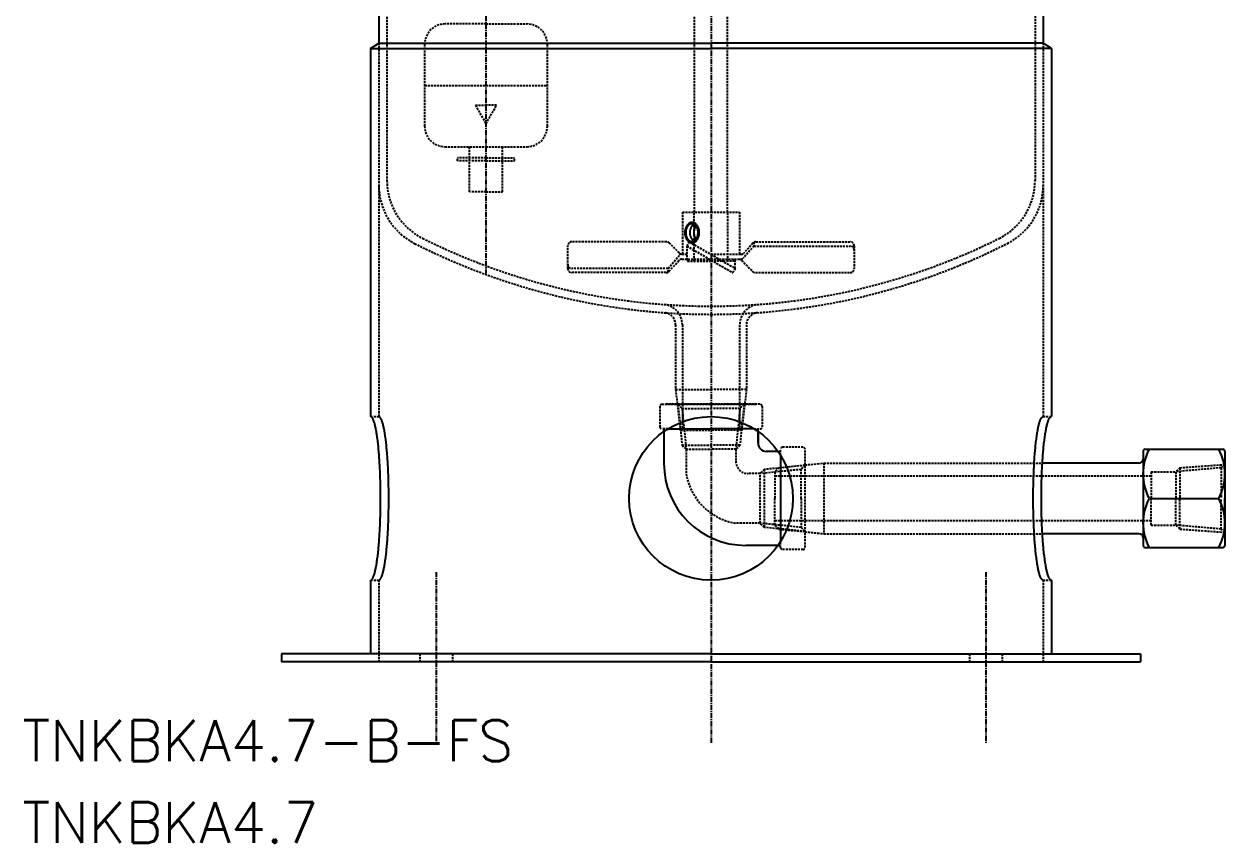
# Model space of a CAD drawing. Extents: x 249 to 1051, y 18 to 1020.
# Drawn here: x 248.6 to 542.1, y 18.3 to 218.5 of the extents above; entities that cross this region are included whole.
import ezdxf

# ---------------------------------------------------------------- set-up
doc = ezdxf.new("R2010")
doc.units = 0
doc.linetypes.add('CENTER', pattern=[2, 1.25, -0.25, 0.25, -0.25])
doc.linetypes.add('DASHED', pattern=[0.75, 0.5, -0.25])
doc.layers.get('0').update_dxf_attribs({"linetype": 'CONTINUOUS'})
doc.layers.add('CENTER', color=1, linetype='CENTER')
doc.styles.get("Standard").update_dxf_attribs({"font": 'txt.shx', "bigfont": 'bigfont.shx'})

msp = doc.modelspace()

# ---------------------------------------------------------------- linework, layer by layer
at = {"color": 3, "linetype": 'DASHED'}
for p, q in [((337.3, 417.52), (337.3, 180.23)), ((495.7, 385.52), (495.7, 180.23)), ((412.5, 172.52), (412.5, 248.52)), ((420.5, 172.52), (420.5, 246.48)), ((361.5, 218.52), (351.5, 218.52)), ((361.5, 218.52), (371.5, 218.52)), ((335.3, 213.81), (335.3, 122.52)), ((346.5, 213.52), (346.5, 193.52)), ((376.5, 193.52), (376.5, 213.52)), ((497.7, 213.81), (497.7, 122.52)), ((346.5, 203.52), (361.5, 203.52)), ((361.5, 203.52), (376.5, 203.52)), ((358.9, 198.65), (361.5, 198.65)), ((358.9, 198.65), (361.5, 194.15)), ((361.5, 194.15), (364.1, 198.65)), ((364.1, 198.65), (361.5, 198.65)), ((351.5, 188.52), (361.5, 188.52)), ((357.5, 177.52), (357.5, 188.52)), ((361.5, 188.52), (371.5, 188.52)), ((365.5, 177.52), (365.5, 188.52)), ((354.5, 185.02), (354.5, 185.82)), ((361.5, 185.82), (354.5, 185.82)), ((361.5, 185.02), (354.5, 185.02)), ((361.5, 185.82), (368.5, 185.82)), ((361.5, 185.02), (368.5, 185.02)), ((368.5, 185.02), (368.5, 185.82)), ((361.5, 177.52), (357.5, 177.52)), ((361.5, 177.52), (365.5, 177.52)), ((409.5, 172.52), (409.5, 162.22)), ((409.5, 172.52), (416.5, 172.52)), ((412.4, 160.52), (412.4, 172.52)), ((416.5, 172.52), (423.5, 172.52)), ((420.6, 160.52), (420.6, 172.52)), ((423.5, 172.52), (423.5, 162.22)), ((405.63, 165.26), (382.5, 165.26)), ((408.75, 162.51), (406.34, 164.96)), ((411.17, 165.26), (410.57, 164.22)), ((411.17, 165.26), (416.5, 162.18)), ((426.7, 164.92), (424.62, 162.56)), ((427, 165.15), (427, 164.22)), ((427.45, 165.26), (450.5, 165.26)), ((381.5, 158.72), (381.5, 164.26)), ((406, 158.76), (408.75, 161.88)), ((409.46, 162.22), (410.57, 162.22)), ((410.57, 164.22), (410.57, 161.02)), ((410.57, 164.22), (416.5, 160.79)), ((416.5, 162.22), (423.87, 162.22)), ((416.5, 162.18), (422.43, 158.76)), ((427, 164.22), (424.48, 161.36)), ((427, 164.22), (450.5, 164.22)), ((451.5, 164.26), (451.5, 158.72)), ((406, 158.76), (382.5, 158.76)), ((406, 157.82), (406, 158.76)), ((406.3, 158.06), (408.61, 160.68)), ((409.36, 161.02), (416.11, 161.02)), ((410.75, 161.02), (410.75, 160.52)), ((410.75, 160.52), (416.5, 160.52)), ((416.11, 161.02), (416.5, 161.02)), ((416.5, 161.02), (418.51, 161.02)), ((416.5, 160.79), (421.83, 157.72)), ((416.5, 160.52), (416.98, 160.52)), ((422.25, 160.52), (416.98, 160.52)), ((418.51, 161.02), (423.73, 161.02)), ((422.43, 158.76), (421.83, 157.72)), ((422.25, 161.02), (422.25, 160.52)), ((422.43, 158.76), (422.43, 161.02)), ((423.99, 160.72), (426.66, 158.01)), ((405.55, 157.72), (382.5, 157.72)), ((427.38, 157.72), (450.5, 157.72)), ((407.85, 144.93), (407.85, 129.17)), ((409.5, 144.96), (409.5, 125.52)), ((423.5, 144.96), (423.5, 119.17)), ((425.15, 144.93), (425.15, 129.17)), ((407.85, 129.17), (416.5, 129.17)), ((407.85, 129.17), (408.27, 125.52)), ((425.15, 129.17), (416.5, 129.17)), ((425.15, 129.17), (424.73, 125.52)), ((404, 125.02), (404, 120.02)), ((404.5, 125.52), (416.5, 125.52)), ((416.5, 125.52), (405.5, 125.52)), ((408.27, 125.52), (416.5, 125.52)), ((408.27, 125.52), (409, 119.17)), ((408.27, 125.52), (416.5, 125.52)), ((408.43, 125.52), (409.43, 124.52)), ((408.43, 125.52), (409.43, 115.52)), ((409.43, 124.52), (416.5, 124.52)), ((409.43, 124.52), (410.43, 114.52)), ((409.5, 125.52), (409.5, 119.17)), ((428.5, 125.52), (416.5, 125.52)), ((416.5, 125.52), (427.5, 125.52)), ((424.73, 125.52), (416.5, 125.52)), ((424.73, 125.52), (416.5, 125.52)), ((423.57, 124.52), (416.5, 124.52)), ((423.57, 124.52), (422.57, 114.52)), ((423.5, 125.52), (423.5, 119.17)), ((424.57, 125.52), (423.57, 115.52)), ((424.57, 125.52), (423.57, 124.52)), ((424.73, 125.52), (424, 119.17)), ((429, 125.02), (429, 120.02)), ((333.3, 122.52), (335.3, 122.52)), ((497.7, 122.52), (499.7, 122.52)), ((405.97, 119.52), (404.5, 119.52)), ((405, 118.88), (405, 119.52)), ((409, 119.17), (416.5, 119.17)), ((424, 119.17), (416.5, 119.17)), ((427.04, 119.52), (428.5, 119.52)), ((428, 118.88), (428, 119.52)), ((409.43, 115.52), (416.5, 115.52)), ((409.43, 115.52), (410.43, 114.52)), ((410.43, 114.52), (416.5, 114.52)), ((410.43, 114.52), (410.43, 108.52)), ((423.57, 115.52), (416.5, 115.52)), ((422.57, 114.52), (416.5, 114.52)), ((423.57, 115.52), (422.57, 114.52)), ((422.57, 114.52), (422.57, 111.59)), ((433.5, 113.05), (433.5, 114.52)), ((439, 115.02), (434, 115.02)), ((439.5, 90.52), (439.5, 114.52)), ((432.86, 114.02), (433.5, 114.02)), ((429.5, 109.59), (428.5, 108.59)), ((438.5, 109.59), (428.5, 108.59)), ((439.5, 110.59), (429.5, 109.59)), ((429.5, 109.59), (429.5, 95.44)), ((433.1, 110.02), (432.11, 109.05)), ((432.11, 109.05), (432.11, 102.52)), ((433.1, 110.02), (439.5, 110.69)), ((439.5, 110.59), (438.5, 109.59)), ((438.5, 102.52), (438.5, 109.59)), ((439.5, 110.69), (444.11, 111.17)), ((444.11, 111.17), (444.11, 93.87)), ((444.11, 111.17), (497.5, 111.17)), ((524.11, 109.05), (530.11, 109.05)), ((524.11, 109.05), (524.11, 102.52)), ((541.23, 110.02), (530.11, 109.05)), ((531.1, 110.02), (530.11, 109.05)), ((530.11, 109.05), (530.11, 102.52)), ((531.1, 110.02), (542.11, 110.82)), ((531.1, 110.02), (531.1, 102.52)), ((542.11, 110.82), (541.23, 110.02)), ((541.23, 110.02), (541.23, 102.52)), ((428.5, 108.59), (425.57, 108.59)), ((428.5, 96.44), (428.5, 108.59)), ((449.05, 107.97), (432.11, 107.97)), ((524.11, 107.97), (444.82, 107.97)), ((432.11, 95.98), (432.11, 102.52)), ((438.5, 102.52), (438.5, 95.44)), ((524.11, 95.98), (524.11, 102.52)), ((530.11, 95.98), (530.11, 102.52)), ((531.1, 95.02), (531.1, 102.52)), ((541.23, 95.02), (541.23, 102.52)), ((449.05, 97.07), (432.11, 97.07)), ((524.11, 97.07), (444.82, 97.07)), ((428.5, 96.44), (422.5, 96.44)), ((429.5, 95.44), (428.5, 96.44)), ((438.5, 95.44), (428.5, 96.44)), ((439.5, 94.44), (429.5, 95.44)), ((433.1, 95.02), (432.11, 95.98)), ((433.1, 95.02), (439.5, 94.35)), ((439.5, 94.44), (438.5, 95.44)), ((439.5, 94.35), (444.11, 93.87)), ((524.11, 95.98), (530.11, 95.98)), ((541.23, 95.02), (530.11, 95.98)), ((531.1, 95.02), (530.11, 95.98)), ((531.1, 95.02), (542.11, 94.22)), ((542.11, 94.22), (541.23, 95.02)), ((432.86, 91.02), (433.5, 91.02)), ((433.5, 90.52), (433.5, 91.98)), ((444.11, 93.87), (497.5, 93.87)), ((439, 90.02), (434, 90.02)), ((333.3, 82.52), (335.3, 82.52)), ((335.3, 82.52), (335.3, 62.52)), ((497.7, 82.52), (497.7, 62.52)), ((497.7, 82.52), (499.7, 82.52)), ((345.33, 64.52), (345.33, 62.52)), ((353.33, 64.52), (353.33, 62.52)), ((479.68, 64.52), (479.68, 62.52)), ((487.68, 64.52), (487.68, 62.52))]:
    msp.add_line(p, q, dxfattribs=at)
at = {"color": 7, "linetype": 'CONTINUOUS'}
for p, q in [((335.3, 396.93), (335.3, 213.81)), ((497.7, 396.93), (497.7, 213.81)), ((333.3, 212.52), (335.3, 213.81)), ((333.3, 212.52), (333.3, 122.52)), ((333.3, 212.52), (416.5, 212.52)), ((335.3, 213.81), (416.5, 213.81)), ((497.7, 213.81), (416.5, 213.81)), ((499.7, 212.52), (416.5, 212.52)), ((499.7, 212.52), (497.7, 213.81)), ((499.7, 212.52), (499.7, 122.52)), ((405, 118.88), (405, 111.02)), ((405.97, 119.52), (416.5, 119.52)), ((427.04, 119.52), (416.5, 119.52)), ((428, 116.02), (428, 118.88)), ((428, 118.88), (428, 116.02)), ((522.61, 114.52), (541.61, 114.52)), ((432.86, 114.02), (430, 114.02)), ((433.5, 113.05), (433.5, 91.98)), ((522.11, 114.02), (522.11, 91.02)), ((542.11, 114.02), (542.11, 91.02)), ((521.11, 111.17), (497.5, 111.17)), ((523.86, 102.52), (540.65, 102.52)), ((542.11, 95.98), (542.11, 102.52)), ((432.86, 91.02), (425, 91.02)), ((521.11, 93.87), (497.5, 93.87)), ((522.61, 90.52), (541.61, 90.52)), ((333.3, 82.52), (333.3, 64.52)), ((499.7, 82.52), (499.7, 64.52)), ((416.5, 64.52), (311.5, 64.52)), ((311.5, 64.52), (311.5, 62.52)), ((416.5, 62.52), (311.5, 62.52)), ((416.5, 64.52), (521.5, 64.52)), ((416.5, 62.52), (521.5, 62.52)), ((521.5, 64.52), (521.5, 62.52))]:
    msp.add_line(p, q, dxfattribs=at)
at = {"color": 3, "linetype": 'DASHED'}
for points in [[(411.88, 165.02, 0), (411.96, 165.02, 0), (412.05, 165.03, 0), (412.14, 165.04, 0), (412.22, 165.06, 0), (412.31, 165.09, 0), (412.39, 165.12, 0), (412.47, 165.16, 0), (412.55, 165.21, 0), (412.63, 165.26, 0), (412.71, 165.31, 0), (412.79, 165.37, 0), (412.86, 165.44, 0), (412.93, 165.51, 0), (413, 165.58, 0), (413.06, 165.66, 0), (413.13, 165.75, 0), (413.19, 165.84, 0), (413.24, 165.93, 0), (413.3, 166.03, 0), (413.35, 166.13, 0), (413.39, 166.23, 0), (413.44, 166.34, 0), (413.48, 166.45, 0), (413.51, 166.56, 0), (413.54, 166.67, 0), (413.57, 166.79, 0), (413.59, 166.91, 0), (413.61, 167.03, 0), (413.63, 167.15, 0), (413.64, 167.27, 0), (413.64, 167.39, 0), (413.64, 167.52, 0), (413.64, 167.64, 0), (413.64, 167.76, 0), (413.63, 167.88, 0), (413.61, 168, 0), (413.59, 168.12, 0), (413.57, 168.24, 0), (413.54, 168.36, 0), (413.51, 168.47, 0), (413.48, 168.59, 0), (413.44, 168.69, 0), (413.39, 168.8, 0), (413.35, 168.91, 0), (413.3, 169.01, 0), (413.24, 169.1, 0), (413.19, 169.19, 0), (413.13, 169.28, 0), (413.06, 169.37, 0), (413, 169.45, 0), (412.93, 169.53, 0), (412.86, 169.59, 0), (412.79, 169.66, 0), (412.71, 169.72, 0), (412.63, 169.78, 0), (412.55, 169.83, 0), (412.47, 169.87, 0), (412.39, 169.91, 0), (412.31, 169.94, 0), (412.22, 169.97, 0), (412.14, 169.99, 0), (412.05, 170, 0), (411.96, 170.01, 0), (411.88, 170.02, 0), (411.79, 170.01, 0), (411.7, 170, 0), (411.62, 169.99, 0), (411.53, 169.97, 0), (411.45, 169.94, 0), (411.36, 169.91, 0), (411.28, 169.87, 0), (411.2, 169.83, 0), (411.12, 169.78, 0), (411.04, 169.72, 0), (410.97, 169.66, 0), (410.89, 169.59, 0), (410.82, 169.53, 0), (410.76, 169.45, 0), (410.69, 169.37, 0), (410.63, 169.28, 0), (410.57, 169.19, 0), (410.51, 169.1, 0), (410.46, 169.01, 0), (410.41, 168.91, 0), (410.36, 168.8, 0), (410.32, 168.69, 0), (410.28, 168.59, 0), (410.24, 168.47, 0), (410.21, 168.36, 0), (410.19, 168.24, 0), (410.16, 168.12, 0), (410.14, 168, 0), (410.13, 167.88, 0), (410.12, 167.76, 0), (410.11, 167.64, 0), (410.11, 167.52, 0), (410.11, 167.39, 0), (410.12, 167.27, 0), (410.13, 167.15, 0), (410.14, 167.03, 0), (410.16, 166.91, 0), (410.19, 166.79, 0), (410.21, 166.67, 0), (410.24, 166.56, 0), (410.28, 166.45, 0), (410.32, 166.34, 0), (410.36, 166.23, 0), (410.41, 166.13, 0), (410.46, 166.03, 0), (410.51, 165.93, 0), (410.57, 165.84, 0), (410.63, 165.75, 0), (410.69, 165.66, 0), (410.76, 165.58, 0), (410.82, 165.51, 0), (410.89, 165.44, 0), (410.97, 165.37, 0), (411.04, 165.31, 0), (411.12, 165.26, 0), (411.2, 165.21, 0), (411.28, 165.16, 0), (411.36, 165.12, 0), (411.45, 165.09, 0), (411.53, 165.06, 0), (411.62, 165.04, 0), (411.7, 165.03, 0), (411.79, 165.02, 0), (411.88, 165.02, 0)], [(411.83, 165.37, 0), (411.91, 165.37, 0), (411.98, 165.38, 0), (412.06, 165.39, 0), (412.13, 165.41, 0), (412.2, 165.43, 0), (412.27, 165.46, 0), (412.35, 165.49, 0), (412.41, 165.53, 0), (412.48, 165.57, 0), (412.55, 165.62, 0), (412.61, 165.67, 0), (412.68, 165.73, 0), (412.74, 165.79, 0), (412.8, 165.85, 0), (412.85, 165.92, 0), (412.91, 166, 0), (412.96, 166.07, 0), (413.01, 166.15, 0), (413.05, 166.24, 0), (413.1, 166.32, 0), (413.14, 166.41, 0), (413.17, 166.5, 0), (413.21, 166.6, 0), (413.24, 166.69, 0), (413.26, 166.79, 0), (413.29, 166.89, 0), (413.31, 166.99, 0), (413.32, 167.1, 0), (413.34, 167.2, 0), (413.35, 167.31, 0), (413.35, 167.41, 0), (413.35, 167.52, 0), (413.35, 167.62, 0), (413.35, 167.73, 0), (413.34, 167.83, 0), (413.32, 167.94, 0), (413.31, 168.04, 0), (413.29, 168.14, 0), (413.26, 168.24, 0), (413.24, 168.34, 0), (413.21, 168.44, 0), (413.17, 168.53, 0), (413.14, 168.62, 0), (413.1, 168.71, 0), (413.05, 168.8, 0), (413.01, 168.88, 0), (412.96, 168.96, 0), (412.91, 169.04, 0), (412.85, 169.11, 0), (412.8, 169.18, 0), (412.74, 169.24, 0), (412.68, 169.3, 0), (412.61, 169.36, 0), (412.55, 169.41, 0), (412.48, 169.46, 0), (412.41, 169.5, 0), (412.35, 169.54, 0), (412.27, 169.57, 0), (412.2, 169.6, 0), (412.13, 169.62, 0), (412.06, 169.64, 0), (411.98, 169.66, 0), (411.91, 169.66, 0), (411.83, 169.67, 0), (411.76, 169.66, 0), (411.68, 169.66, 0), (411.61, 169.64, 0), (411.54, 169.62, 0), (411.46, 169.6, 0), (411.39, 169.57, 0), (411.32, 169.54, 0), (411.25, 169.5, 0), (411.18, 169.46, 0), (411.12, 169.41, 0), (411.05, 169.36, 0), (410.99, 169.3, 0), (410.93, 169.24, 0), (410.87, 169.18, 0), (410.81, 169.11, 0), (410.76, 169.04, 0), (410.71, 168.96, 0), (410.66, 168.88, 0), (410.61, 168.8, 0), (410.57, 168.71, 0), (410.53, 168.62, 0), (410.49, 168.53, 0), (410.46, 168.44, 0), (410.43, 168.34, 0), (410.4, 168.24, 0), (410.38, 168.14, 0), (410.36, 168.04, 0), (410.34, 167.94, 0), (410.33, 167.83, 0), (410.32, 167.73, 0), (410.31, 167.62, 0), (410.31, 167.52, 0), (410.31, 167.41, 0), (410.32, 167.31, 0), (410.33, 167.2, 0), (410.34, 167.1, 0), (410.36, 166.99, 0), (410.38, 166.89, 0), (410.4, 166.79, 0), (410.43, 166.69, 0), (410.46, 166.6, 0), (410.49, 166.5, 0), (410.53, 166.41, 0), (410.57, 166.32, 0), (410.61, 166.24, 0), (410.66, 166.15, 0), (410.71, 166.07, 0), (410.76, 166, 0), (410.81, 165.92, 0), (410.87, 165.85, 0), (410.93, 165.79, 0), (410.99, 165.73, 0), (411.05, 165.67, 0), (411.12, 165.62, 0), (411.18, 165.57, 0), (411.25, 165.53, 0), (411.32, 165.49, 0), (411.39, 165.46, 0), (411.46, 165.43, 0), (411.54, 165.41, 0), (411.61, 165.39, 0), (411.68, 165.38, 0), (411.76, 165.37, 0), (411.83, 165.37, 0)], [(412.33, 169.55, 0), (412.31, 169.53, 0), (412.28, 169.52, 0), (412.25, 169.5, 0), (412.22, 169.49, 0), (412.2, 169.47, 0), (412.17, 169.45, 0), (412.14, 169.43, 0), (412.12, 169.41, 0), (412.09, 169.39, 0), (412.07, 169.37, 0), (412.04, 169.35, 0), (412.02, 169.33, 0), (411.99, 169.31, 0), (411.97, 169.28, 0), (411.94, 169.26, 0), (411.92, 169.24, 0), (411.9, 169.21, 0), (411.87, 169.19, 0), (411.85, 169.16, 0), (411.83, 169.13, 0), (411.81, 169.1, 0), (411.79, 169.07, 0), (411.76, 169.05, 0), (411.74, 169.02, 0), (411.72, 168.99, 0), (411.7, 168.96, 0), (411.68, 168.93, 0), (411.66, 168.89, 0), (411.65, 168.86, 0), (411.63, 168.83, 0), (411.61, 168.8, 0), (411.59, 168.76, 0), (411.58, 168.73, 0), (411.56, 168.69, 0), (411.54, 168.66, 0), (411.53, 168.62, 0), (411.51, 168.59, 0), (411.5, 168.55, 0), (411.49, 168.51, 0), (411.47, 168.48, 0), (411.46, 168.44, 0), (411.45, 168.4, 0), (411.44, 168.37, 0), (411.42, 168.33, 0), (411.41, 168.29, 0), (411.4, 168.25, 0), (411.39, 168.21, 0), (411.38, 168.17, 0), (411.38, 168.13, 0), (411.37, 168.09, 0), (411.36, 168.05, 0), (411.35, 168.01, 0), (411.35, 167.97, 0), (411.34, 167.93, 0), (411.33, 167.89, 0), (411.33, 167.85, 0), (411.33, 167.81, 0), (411.32, 167.76, 0), (411.32, 167.72, 0), (411.32, 167.68, 0), (411.31, 167.64, 0), (411.31, 167.6, 0), (411.31, 167.56, 0), (411.31, 167.52, 0), (411.31, 167.47, 0), (411.31, 167.43, 0), (411.31, 167.39, 0), (411.32, 167.35, 0), (411.32, 167.31, 0), (411.32, 167.27, 0), (411.33, 167.23, 0), (411.33, 167.19, 0), (411.33, 167.15, 0), (411.34, 167.1, 0), (411.35, 167.06, 0), (411.35, 167.02, 0), (411.36, 166.98, 0), (411.37, 166.94, 0), (411.38, 166.9, 0), (411.38, 166.86, 0), (411.39, 166.82, 0), (411.4, 166.78, 0), (411.41, 166.75, 0), (411.42, 166.71, 0), (411.44, 166.67, 0), (411.45, 166.63, 0), (411.46, 166.59, 0), (411.47, 166.56, 0), (411.49, 166.52, 0), (411.5, 166.48, 0), (411.51, 166.45, 0), (411.53, 166.41, 0), (411.54, 166.38, 0), (411.56, 166.34, 0), (411.58, 166.31, 0), (411.59, 166.27, 0), (411.61, 166.24, 0), (411.63, 166.2, 0), (411.65, 166.17, 0), (411.66, 166.14, 0), (411.68, 166.11, 0), (411.7, 166.08, 0), (411.72, 166.05, 0), (411.74, 166.02, 0), (411.76, 165.99, 0), (411.79, 165.96, 0), (411.81, 165.93, 0), (411.83, 165.9, 0), (411.85, 165.88, 0), (411.87, 165.85, 0), (411.9, 165.82, 0), (411.92, 165.8, 0), (411.94, 165.77, 0), (411.97, 165.75, 0), (411.99, 165.72, 0), (412.02, 165.7, 0), (412.04, 165.68, 0), (412.07, 165.66, 0), (412.09, 165.64, 0), (412.12, 165.62, 0), (412.14, 165.6, 0), (412.17, 165.58, 0), (412.2, 165.56, 0), (412.22, 165.55, 0), (412.25, 165.53, 0), (412.28, 165.51, 0), (412.31, 165.5, 0), (412.33, 165.49, 0)], [(412.83, 169.14, 0), (412.82, 169.12, 0), (412.8, 169.1, 0), (412.79, 169.08, 0), (412.77, 169.06, 0), (412.76, 169.04, 0), (412.74, 169.02, 0), (412.73, 169, 0), (412.72, 168.98, 0), (412.7, 168.96, 0), (412.69, 168.93, 0), (412.68, 168.91, 0), (412.66, 168.89, 0), (412.65, 168.87, 0), (412.64, 168.84, 0), (412.62, 168.82, 0), (412.61, 168.8, 0), (412.6, 168.78, 0), (412.59, 168.75, 0), (412.58, 168.73, 0), (412.57, 168.71, 0), (412.56, 168.68, 0), (412.54, 168.66, 0), (412.53, 168.63, 0), (412.52, 168.61, 0), (412.51, 168.58, 0), (412.5, 168.56, 0), (412.49, 168.53, 0), (412.48, 168.51, 0), (412.48, 168.48, 0), (412.47, 168.46, 0), (412.46, 168.43, 0), (412.45, 168.41, 0), (412.44, 168.38, 0), (412.43, 168.35, 0), (412.42, 168.33, 0), (412.42, 168.3, 0), (412.41, 168.27, 0), (412.4, 168.25, 0), (412.4, 168.22, 0), (412.39, 168.19, 0), (412.38, 168.16, 0), (412.38, 168.14, 0), (412.37, 168.11, 0), (412.37, 168.08, 0), (412.36, 168.06, 0), (412.36, 168.03, 0), (412.35, 168, 0), (412.35, 167.97, 0), (412.34, 167.94, 0), (412.34, 167.91, 0), (412.33, 167.89, 0), (412.33, 167.86, 0), (412.33, 167.83, 0), (412.33, 167.8, 0), (412.32, 167.77, 0), (412.32, 167.75, 0), (412.32, 167.72, 0), (412.32, 167.69, 0), (412.32, 167.66, 0), (412.31, 167.63, 0), (412.31, 167.6, 0), (412.31, 167.57, 0), (412.31, 167.54, 0), (412.31, 167.52, 0), (412.31, 167.49, 0), (412.31, 167.46, 0), (412.31, 167.43, 0), (412.31, 167.4, 0), (412.32, 167.37, 0), (412.32, 167.34, 0), (412.32, 167.32, 0), (412.32, 167.29, 0), (412.32, 167.26, 0), (412.33, 167.23, 0), (412.33, 167.2, 0), (412.33, 167.17, 0), (412.33, 167.15, 0), (412.34, 167.12, 0), (412.34, 167.09, 0), (412.35, 167.06, 0), (412.35, 167.03, 0), (412.36, 167.01, 0), (412.36, 166.98, 0), (412.37, 166.95, 0), (412.37, 166.92, 0), (412.38, 166.9, 0), (412.38, 166.87, 0), (412.39, 166.84, 0), (412.4, 166.81, 0), (412.4, 166.79, 0), (412.41, 166.76, 0), (412.42, 166.73, 0), (412.42, 166.71, 0), (412.43, 166.68, 0), (412.44, 166.65, 0), (412.45, 166.63, 0), (412.46, 166.6, 0), (412.47, 166.57, 0), (412.48, 166.55, 0), (412.48, 166.52, 0), (412.49, 166.5, 0), (412.5, 166.47, 0), (412.51, 166.45, 0), (412.52, 166.42, 0), (412.53, 166.4, 0), (412.54, 166.38, 0), (412.56, 166.35, 0), (412.57, 166.33, 0), (412.58, 166.3, 0), (412.59, 166.28, 0), (412.6, 166.26, 0), (412.61, 166.23, 0), (412.62, 166.21, 0), (412.64, 166.19, 0), (412.65, 166.16, 0), (412.66, 166.14, 0), (412.68, 166.12, 0), (412.69, 166.1, 0), (412.7, 166.08, 0), (412.72, 166.06, 0), (412.73, 166.04, 0), (412.74, 166.01, 0), (412.76, 166, 0), (412.77, 165.97, 0), (412.79, 165.96, 0), (412.8, 165.94, 0), (412.82, 165.92, 0), (412.83, 165.9, 0)], [(335.3, 82.52, 0), (335.36, 82.52, 0), (335.42, 82.54, 0), (335.48, 82.57, 0), (335.54, 82.61, 0), (335.6, 82.67, 0), (335.66, 82.73, 0), (335.72, 82.81, 0), (335.78, 82.9, 0), (335.83, 83, 0), (335.89, 83.12, 0), (335.95, 83.24, 0), (336.01, 83.38, 0), (336.07, 83.53, 0), (336.12, 83.69, 0), (336.18, 83.86, 0), (336.23, 84.04, 0), (336.29, 84.23, 0), (336.34, 84.44, 0), (336.4, 84.65, 0), (336.45, 84.88, 0), (336.5, 85.11, 0), (336.56, 85.36, 0), (336.61, 85.62, 0), (336.66, 85.89, 0), (336.71, 86.16, 0), (336.75, 86.45, 0), (336.8, 86.75, 0), (336.85, 87.06, 0), (336.89, 87.37, 0), (336.94, 87.7, 0), (336.98, 88.03, 0), (337.03, 88.37, 0), (337.07, 88.73, 0), (337.11, 89.09, 0), (337.15, 89.45, 0), (337.19, 89.83, 0), (337.22, 90.21, 0), (337.26, 90.6, 0), (337.3, 91, 0), (337.33, 91.41, 0), (337.36, 91.82, 0), (337.39, 92.23, 0), (337.42, 92.66, 0), (337.45, 93.09, 0), (337.48, 93.52, 0), (337.51, 93.97, 0), (337.53, 94.41, 0), (337.56, 94.86, 0), (337.58, 95.32, 0), (337.6, 95.78, 0), (337.62, 96.24, 0), (337.63, 96.71, 0), (337.65, 97.18, 0), (337.67, 97.66, 0), (337.68, 98.13, 0), (337.69, 98.61, 0), (337.7, 99.1, 0), (337.71, 99.58, 0), (337.72, 100.07, 0), (337.73, 100.56, 0), (337.73, 101.05, 0), (337.74, 101.53, 0), (337.74, 102.03, 0), (337.74, 102.52, 0), (337.74, 103.01, 0), (337.74, 103.5, 0), (337.73, 103.99, 0), (337.73, 104.48, 0), (337.72, 104.97, 0), (337.71, 105.45, 0), (337.7, 105.94, 0), (337.69, 106.42, 0), (337.68, 106.9, 0), (337.67, 107.38, 0), (337.65, 107.85, 0), (337.63, 108.32, 0), (337.62, 108.79, 0), (337.6, 109.25, 0), (337.58, 109.71, 0), (337.56, 110.17, 0), (337.53, 110.62, 0), (337.51, 111.07, 0), (337.48, 111.51, 0), (337.45, 111.94, 0), (337.42, 112.37, 0), (337.39, 112.8, 0), (337.36, 113.22, 0), (337.33, 113.63, 0), (337.3, 114.03, 0), (337.26, 114.43, 0), (337.22, 114.82, 0), (337.19, 115.2, 0), (337.15, 115.58, 0), (337.11, 115.95, 0), (337.07, 116.31, 0), (337.03, 116.66, 0), (336.98, 117, 0), (336.94, 117.34, 0), (336.89, 117.66, 0), (336.85, 117.98, 0), (336.8, 118.28, 0), (336.75, 118.58, 0), (336.71, 118.87, 0), (336.66, 119.15, 0), (336.61, 119.41, 0), (336.56, 119.67, 0), (336.5, 119.92, 0), (336.45, 120.16, 0), (336.4, 120.38, 0), (336.34, 120.6, 0), (336.29, 120.8, 0), (336.23, 120.99, 0), (336.18, 121.18, 0), (336.12, 121.35, 0), (336.07, 121.51, 0), (336.01, 121.66, 0), (335.95, 121.79, 0), (335.89, 121.92, 0), (335.83, 122.03, 0), (335.78, 122.13, 0), (335.72, 122.22, 0), (335.66, 122.3, 0), (335.6, 122.37, 0), (335.54, 122.42, 0), (335.48, 122.46, 0), (335.42, 122.49, 0), (335.36, 122.51, 0), (335.3, 122.52, 0)], [(497.7, 82.52, 0), (497.64, 82.52, 0), (497.58, 82.54, 0), (497.52, 82.57, 0), (497.46, 82.61, 0), (497.4, 82.67, 0), (497.34, 82.73, 0), (497.28, 82.81, 0), (497.23, 82.9, 0), (497.17, 83, 0), (497.11, 83.12, 0), (497.05, 83.24, 0), (496.99, 83.38, 0), (496.94, 83.53, 0), (496.88, 83.69, 0), (496.82, 83.86, 0), (496.77, 84.04, 0), (496.71, 84.23, 0), (496.66, 84.44, 0), (496.6, 84.65, 0), (496.55, 84.88, 0), (496.5, 85.11, 0), (496.45, 85.36, 0), (496.4, 85.62, 0), (496.35, 85.89, 0), (496.3, 86.16, 0), (496.25, 86.45, 0), (496.2, 86.75, 0), (496.15, 87.06, 0), (496.11, 87.37, 0), (496.06, 87.7, 0), (496.02, 88.03, 0), (495.98, 88.37, 0), (495.93, 88.73, 0), (495.89, 89.09, 0), (495.85, 89.45, 0), (495.81, 89.83, 0), (495.78, 90.21, 0), (495.74, 90.6, 0), (495.71, 91, 0), (495.67, 91.41, 0), (495.64, 91.82, 0), (495.61, 92.23, 0), (495.58, 92.66, 0), (495.55, 93.09, 0), (495.52, 93.52, 0), (495.5, 93.97, 0), (495.47, 94.41, 0), (495.45, 94.86, 0), (495.43, 95.32, 0), (495.4, 95.78, 0), (495.38, 96.24, 0), (495.37, 96.71, 0), (495.35, 97.18, 0), (495.33, 97.66, 0), (495.32, 98.13, 0), (495.31, 98.61, 0), (495.3, 99.1, 0), (495.29, 99.58, 0), (495.28, 100.07, 0), (495.27, 100.56, 0), (495.27, 101.05, 0), (495.26, 101.53, 0), (495.26, 102.03, 0), (495.26, 102.52, 0), (495.26, 103.01, 0), (495.26, 103.5, 0), (495.27, 103.99, 0), (495.27, 104.48, 0), (495.28, 104.97, 0), (495.29, 105.45, 0), (495.3, 105.94, 0), (495.31, 106.42, 0), (495.32, 106.9, 0), (495.33, 107.38, 0), (495.35, 107.85, 0), (495.37, 108.32, 0), (495.38, 108.79, 0), (495.4, 109.25, 0), (495.43, 109.71, 0), (495.45, 110.17, 0), (495.47, 110.62, 0), (495.5, 111.07, 0), (495.52, 111.51, 0), (495.55, 111.94, 0), (495.58, 112.37, 0), (495.61, 112.8, 0), (495.64, 113.22, 0), (495.67, 113.63, 0), (495.71, 114.03, 0), (495.74, 114.43, 0), (495.78, 114.82, 0), (495.81, 115.2, 0), (495.85, 115.58, 0), (495.89, 115.95, 0), (495.93, 116.31, 0), (495.98, 116.66, 0), (496.02, 117, 0), (496.06, 117.34, 0), (496.11, 117.66, 0), (496.15, 117.98, 0), (496.2, 118.28, 0), (496.25, 118.58, 0), (496.3, 118.87, 0), (496.35, 119.15, 0), (496.4, 119.41, 0), (496.45, 119.67, 0), (496.5, 119.92, 0), (496.55, 120.16, 0), (496.6, 120.38, 0), (496.66, 120.6, 0), (496.71, 120.8, 0), (496.77, 120.99, 0), (496.82, 121.18, 0), (496.88, 121.35, 0), (496.94, 121.51, 0), (496.99, 121.66, 0), (497.05, 121.79, 0), (497.11, 121.92, 0), (497.17, 122.03, 0), (497.23, 122.13, 0), (497.28, 122.22, 0), (497.34, 122.3, 0), (497.4, 122.37, 0), (497.46, 122.42, 0), (497.52, 122.46, 0), (497.58, 122.49, 0), (497.64, 122.51, 0), (497.7, 122.52, 0)]]:
    msp.add_polyline3d(points, dxfattribs=at)
at = {"color": 7, "linetype": 'CONTINUOUS'}
for points in [[(333.3, 82.52, 0), (333.36, 82.52, 0), (333.42, 82.54, 0), (333.48, 82.57, 0), (333.54, 82.61, 0), (333.6, 82.67, 0), (333.66, 82.73, 0), (333.72, 82.81, 0), (333.78, 82.9, 0), (333.83, 83, 0), (333.89, 83.12, 0), (333.95, 83.24, 0), (334.01, 83.38, 0), (334.07, 83.53, 0), (334.12, 83.69, 0), (334.18, 83.86, 0), (334.23, 84.04, 0), (334.29, 84.23, 0), (334.34, 84.44, 0), (334.4, 84.65, 0), (334.45, 84.88, 0), (334.5, 85.11, 0), (334.56, 85.36, 0), (334.61, 85.62, 0), (334.66, 85.89, 0), (334.71, 86.16, 0), (334.75, 86.45, 0), (334.8, 86.75, 0), (334.85, 87.06, 0), (334.89, 87.37, 0), (334.94, 87.7, 0), (334.98, 88.03, 0), (335.03, 88.37, 0), (335.07, 88.73, 0), (335.11, 89.09, 0), (335.15, 89.45, 0), (335.19, 89.83, 0), (335.22, 90.21, 0), (335.26, 90.6, 0), (335.3, 91, 0), (335.33, 91.41, 0), (335.36, 91.82, 0), (335.39, 92.23, 0), (335.42, 92.66, 0), (335.45, 93.09, 0), (335.48, 93.52, 0), (335.51, 93.97, 0), (335.53, 94.41, 0), (335.56, 94.86, 0), (335.58, 95.32, 0), (335.6, 95.78, 0), (335.62, 96.24, 0), (335.63, 96.71, 0), (335.65, 97.18, 0), (335.67, 97.66, 0), (335.68, 98.13, 0), (335.69, 98.61, 0), (335.7, 99.1, 0), (335.71, 99.58, 0), (335.72, 100.07, 0), (335.73, 100.56, 0), (335.73, 101.05, 0), (335.74, 101.53, 0), (335.74, 102.03, 0), (335.74, 102.52, 0), (335.74, 103.01, 0), (335.74, 103.5, 0), (335.73, 103.99, 0), (335.73, 104.48, 0), (335.72, 104.97, 0), (335.71, 105.45, 0), (335.7, 105.94, 0), (335.69, 106.42, 0), (335.68, 106.9, 0), (335.67, 107.38, 0), (335.65, 107.85, 0), (335.63, 108.32, 0), (335.62, 108.79, 0), (335.6, 109.25, 0), (335.58, 109.71, 0), (335.56, 110.17, 0), (335.53, 110.62, 0), (335.51, 111.07, 0), (335.48, 111.51, 0), (335.45, 111.94, 0), (335.42, 112.37, 0), (335.39, 112.8, 0), (335.36, 113.22, 0), (335.33, 113.63, 0), (335.3, 114.03, 0), (335.26, 114.43, 0), (335.22, 114.82, 0), (335.19, 115.2, 0), (335.15, 115.58, 0), (335.11, 115.95, 0), (335.07, 116.31, 0), (335.03, 116.66, 0), (334.98, 117, 0), (334.94, 117.34, 0), (334.89, 117.66, 0), (334.85, 117.98, 0), (334.8, 118.28, 0), (334.75, 118.58, 0), (334.71, 118.87, 0), (334.66, 119.15, 0), (334.61, 119.41, 0), (334.56, 119.67, 0), (334.5, 119.92, 0), (334.45, 120.16, 0), (334.4, 120.38, 0), (334.34, 120.6, 0), (334.29, 120.8, 0), (334.23, 120.99, 0), (334.18, 121.18, 0), (334.12, 121.35, 0), (334.07, 121.51, 0), (334.01, 121.66, 0), (333.95, 121.79, 0), (333.89, 121.92, 0), (333.83, 122.03, 0), (333.78, 122.13, 0), (333.72, 122.22, 0), (333.66, 122.3, 0), (333.6, 122.37, 0), (333.54, 122.42, 0), (333.48, 122.46, 0), (333.42, 122.49, 0), (333.36, 122.51, 0), (333.3, 122.52, 0)], [(499.7, 82.52, 0), (499.64, 82.52, 0), (499.58, 82.54, 0), (499.52, 82.57, 0), (499.46, 82.61, 0), (499.4, 82.67, 0), (499.34, 82.73, 0), (499.28, 82.81, 0), (499.23, 82.9, 0), (499.17, 83, 0), (499.11, 83.12, 0), (499.05, 83.24, 0), (498.99, 83.38, 0), (498.94, 83.53, 0), (498.88, 83.69, 0), (498.82, 83.86, 0), (498.77, 84.04, 0), (498.71, 84.23, 0), (498.66, 84.44, 0), (498.6, 84.65, 0), (498.55, 84.88, 0), (498.5, 85.11, 0), (498.45, 85.36, 0), (498.4, 85.62, 0), (498.35, 85.89, 0), (498.3, 86.16, 0), (498.25, 86.45, 0), (498.2, 86.75, 0), (498.15, 87.06, 0), (498.11, 87.37, 0), (498.06, 87.7, 0), (498.02, 88.03, 0), (497.98, 88.37, 0), (497.93, 88.73, 0), (497.89, 89.09, 0), (497.85, 89.45, 0), (497.81, 89.83, 0), (497.78, 90.21, 0), (497.74, 90.6, 0), (497.71, 91, 0), (497.67, 91.41, 0), (497.64, 91.82, 0), (497.61, 92.23, 0), (497.58, 92.66, 0), (497.55, 93.09, 0), (497.52, 93.52, 0), (497.5, 93.97, 0), (497.47, 94.41, 0), (497.45, 94.86, 0), (497.43, 95.32, 0), (497.4, 95.78, 0), (497.38, 96.24, 0), (497.37, 96.71, 0), (497.35, 97.18, 0), (497.33, 97.66, 0), (497.32, 98.13, 0), (497.31, 98.61, 0), (497.3, 99.1, 0), (497.29, 99.58, 0), (497.28, 100.07, 0), (497.27, 100.56, 0), (497.27, 101.05, 0), (497.26, 101.53, 0), (497.26, 102.03, 0), (497.26, 102.52, 0), (497.26, 103.01, 0), (497.26, 103.5, 0), (497.27, 103.99, 0), (497.27, 104.48, 0), (497.28, 104.97, 0), (497.29, 105.45, 0), (497.3, 105.94, 0), (497.31, 106.42, 0), (497.32, 106.9, 0), (497.33, 107.38, 0), (497.35, 107.85, 0), (497.37, 108.32, 0), (497.38, 108.79, 0), (497.4, 109.25, 0), (497.43, 109.71, 0), (497.45, 110.17, 0), (497.47, 110.62, 0), (497.5, 111.07, 0), (497.52, 111.51, 0), (497.55, 111.94, 0), (497.58, 112.37, 0), (497.61, 112.8, 0), (497.64, 113.22, 0), (497.67, 113.63, 0), (497.71, 114.03, 0), (497.74, 114.43, 0), (497.78, 114.82, 0), (497.81, 115.2, 0), (497.85, 115.58, 0), (497.89, 115.95, 0), (497.93, 116.31, 0), (497.98, 116.66, 0), (498.02, 117, 0), (498.06, 117.34, 0), (498.11, 117.66, 0), (498.15, 117.98, 0), (498.2, 118.28, 0), (498.25, 118.58, 0), (498.3, 118.87, 0), (498.35, 119.15, 0), (498.4, 119.41, 0), (498.45, 119.67, 0), (498.5, 119.92, 0), (498.55, 120.16, 0), (498.6, 120.38, 0), (498.66, 120.6, 0), (498.71, 120.8, 0), (498.77, 120.99, 0), (498.82, 121.18, 0), (498.88, 121.35, 0), (498.94, 121.51, 0), (498.99, 121.66, 0), (499.05, 121.79, 0), (499.11, 121.92, 0), (499.17, 122.03, 0), (499.23, 122.13, 0), (499.28, 122.22, 0), (499.34, 122.3, 0), (499.4, 122.37, 0), (499.46, 122.42, 0), (499.52, 122.46, 0), (499.58, 122.49, 0), (499.64, 122.51, 0), (499.7, 122.52, 0)]]:
    msp.add_polyline3d(points, dxfattribs=at)
msp.add_circle((416.5, 102.52), 20, dxfattribs=at)
at = {"color": 3, "linetype": 'DASHED'}
for centre, radius, start, end in [((351.5, 213.52), 5, 90, 180), ((371.5, 213.52), 5, 0, 90), ((351.5, 193.52), 5, 180, 270), ((371.5, 193.52), 5, 270, 0), ((351.3, 179.12), 16, 180, 243.078), ((353.1, 180.23), 15.8, 180, 243.5222), ((479.9, 180.23), 15.8, 296.4778, 0), ((481.7, 179.12), 16, 296.922, 0), ((416.5, 307.52), 160, 243.078, 270), ((416.5, 307.52), 158, 243.5222, 270), ((382.5, 164.26), 1, 90, 180), ((405.63, 164.26), 1, 44.6278, 90), ((416.5, 307.52), 158, 270, 296.4778), ((416.5, 307.52), 160, 270, 296.922), ((427.45, 164.26), 1, 90, 138.6246), ((450.5, 164.26), 1, 0, 90), ((409.46, 163.22), 1, 224.6278, 270), ((409.5, 161.22), 1, 90, 138.6246), ((423.87, 163.22), 1, 270, 318.6246), ((450.5, 163.22), 1, 0, 90), ((382.5, 159.76), 1, 180, 270), ((382.5, 158.72), 1, 180, 270), ((409.36, 160.02), 1, 90, 138.6246), ((423.28, 160.02), 1, 44.6278, 90), ((423.73, 162.02), 1, 270, 318.6246), ((450.5, 158.72), 1, 270, 0), ((405.55, 158.72), 1, 270, 318.6246), ((427.38, 158.72), 1, 224.6278, 270), ((404.5, 144.96), 5, 0, 85.7781), ((428.5, 144.96), 5, 94.2219, 180), ((404.85, 144.93), 3, 0, 85.9014), ((428.15, 144.93), 3, 94.0986, 180), ((404.5, 125.02), 0.5, 90, 180), ((428.5, 125.02), 0.5, 0, 90), ((404.5, 120.02), 0.5, 180, 270), ((428.5, 120.02), 0.5, 270, 0), ((434, 114.52), 0.5, 90, 180), ((439, 114.52), 0.5, 0, 90), ((425.57, 111.59), 3, 180, 270), ((425, 111.02), 14.79, 189.7336, 234.9113), ((425, 111.02), 14.79, 234.9113, 260.2664), ((434, 90.52), 0.5, 180, 270), ((439, 90.52), 0.5, 270, 0)]:
    msp.add_arc(centre, radius, start, end, dxfattribs=at)
at = {"color": 7, "linetype": 'CONTINUOUS'}
for centre, radius, start, end in [((430, 116.02), 2, 180, 270), ((534.92, 108.53), 12.83, 152.2221, 207.7779), ((522.61, 114.02), 0.5, 90, 180), ((529.29, 108.53), 12.83, 332.2221, 27.7779), ((541.61, 114.02), 0.5, 0, 90), ((521.11, 112.17), 1, 270, 0), ((425, 111.02), 20, 180, 270), ((534.92, 96.5), 12.83, 152.1914, 207.7471), ((529.29, 96.5), 12.83, 332.2529, 27.8086), ((521.11, 92.87), 1, 0, 90), ((522.61, 91.02), 0.5, 180, 270), ((541.61, 91.02), 0.5, 270, 0)]:
    msp.add_arc(centre, radius, start, end, dxfattribs=at)
msp.add_point((416.5, 102.52), dxfattribs=at)
msp.add_point((416.5, 102.52), dxfattribs=at)
at = {"layer": 'CENTER', "color": 1, "linetype": 'CENTER'}
for p, q in [((416.5, 694.02), (416.5, 42.52)), ((361.5, 522.52), (361.5, 157.52)), ((349.33, 84.52), (349.33, 42.52)), ((483.68, 84.52), (483.68, 42.52))]:
    msp.add_line(p, q, dxfattribs=at)

# ---------------------------------------------------------------- texts
at = {"color": 7, "linetype": 'CONTINUOUS'}
for s, p in [('TNKBKA4.7-B-FS', (248.15, 38.26)), ('TNKBKA4.7', (248.15, 18.26))]:
    msp.add_text(s, height=10, dxfattribs=at).set_placement(p)

doc.saveas('drawing.dxf')
